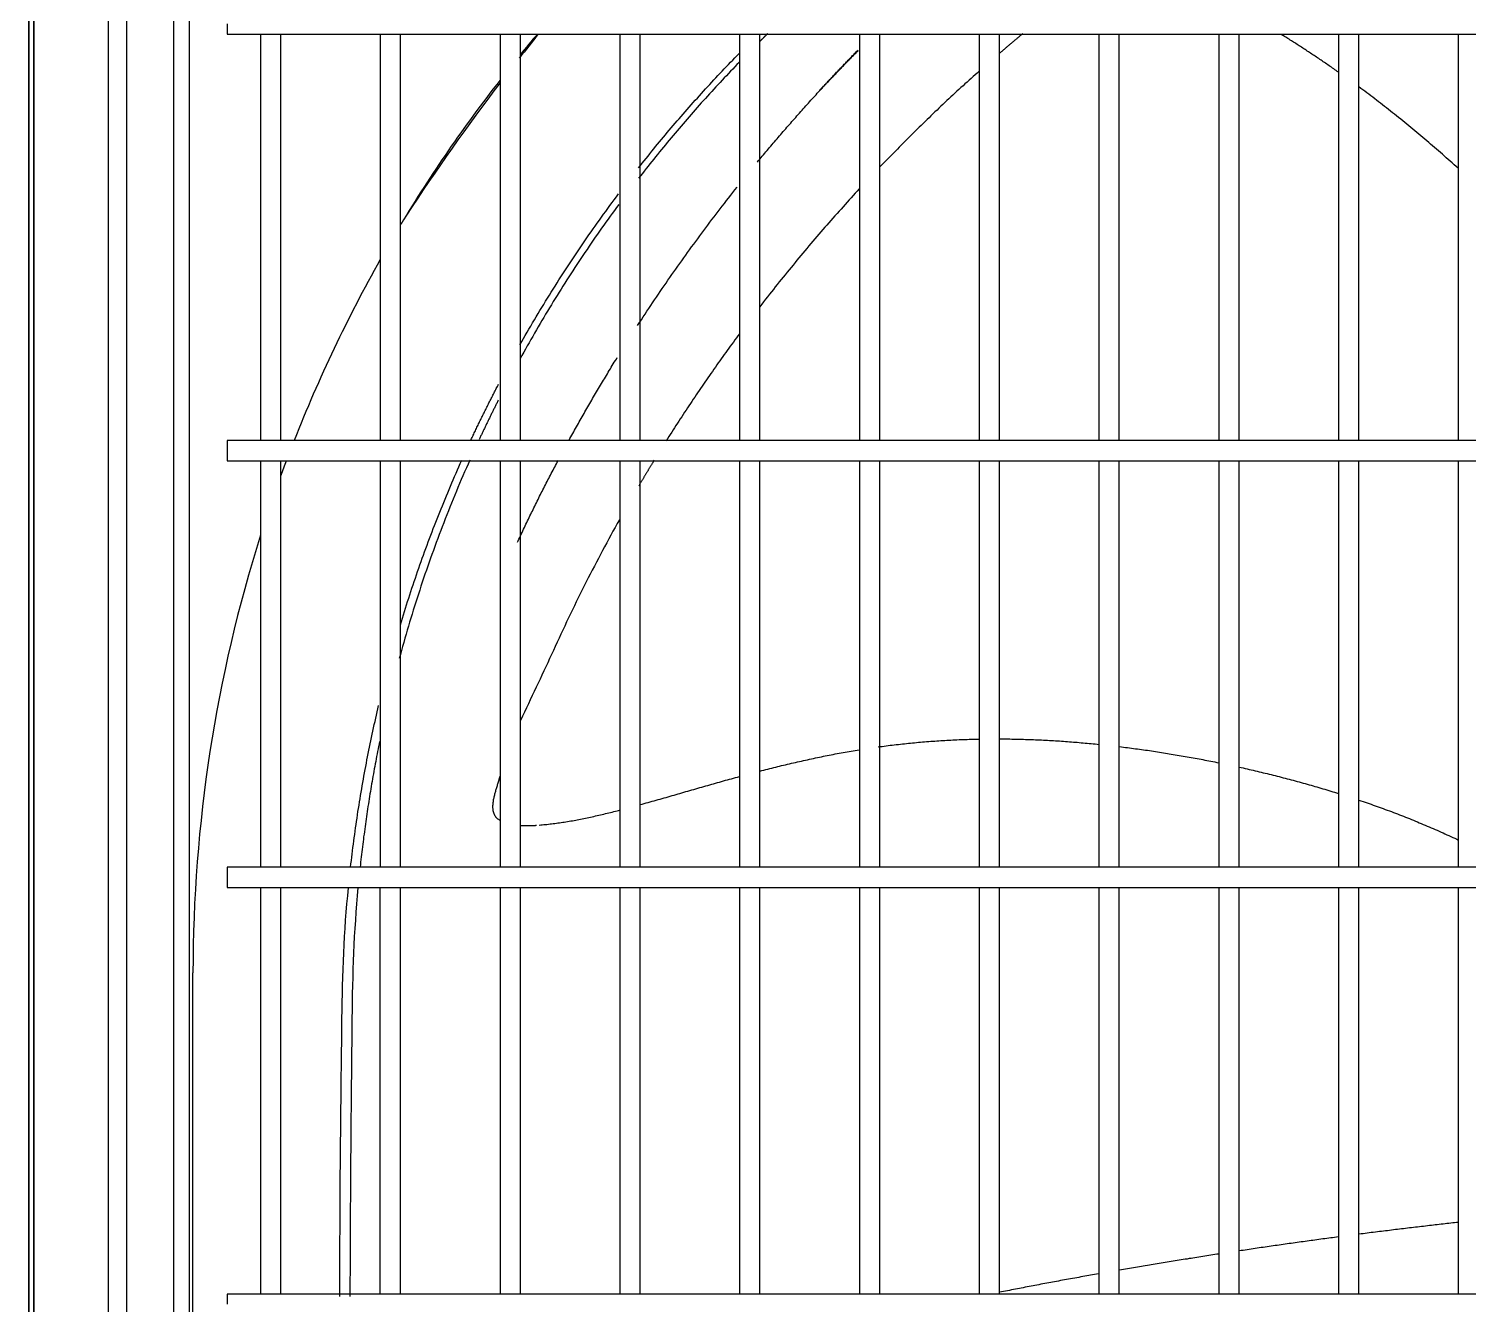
# Model space of a CAD drawing. Header units: millimetres. Extents: x 0 to 504600, y 0 to 118800.
# Drawn here: x 437505.5 to 437787.9, y 46058.7 to 46309 of the extents above; entities that cross this region are included whole.
import ezdxf

# ---------------------------------------------------------------- set-up
doc = ezdxf.new("R2010")
doc.units = ezdxf.units.MM
doc.header["$LTSCALE"] = 200
doc.layers.add('LG-AIRCON', color=240, linetype='Continuous')

# ---------------------------------------------------------------- blocks, each defined once
blk = doc.blocks.new('UXC')
at = {"layer": 'LG-AIRCON', "color": 0}
for p, q in [((390.35, 733), (390.35, 30)), ((390.35, 30), (390.35, 733)), ((391.35, 30), (391.35, 733)), ((391.35, 733), (391.35, 30)), ((405.99, 111.03), (405.99, 651.03)), ((409.53, 651.03), (409.53, 111.03)), ((418.83, 114.89), (418.83, 647.18)), ((421.8, 647.18), (421.8, 114.89)), ((429.3, 632.25), (429.3, 630.25)), ((429.3, 630.25), (1174.82, 630.25)), ((435.81, 630.25), (435.81, 550.5)), ((439.81, 550.5), (439.81, 630.25)), ((459.31, 630.25), (459.31, 550.5)), ((463.31, 550.5), (463.31, 630.25)), ((482.81, 630.25), (482.81, 550.5)), ((486.81, 550.5), (486.81, 630.25)), ((506.31, 630.25), (506.31, 550.5)), ((510.31, 550.5), (510.31, 630.25)), ((529.81, 630.24), (529.81, 550.5)), ((533.81, 550.5), (533.81, 630.24)), ((553.31, 630.24), (553.31, 550.5)), ((557.31, 550.5), (557.31, 630.24)), ((576.81, 630.24), (576.81, 550.5)), ((580.81, 550.5), (580.81, 630.24)), ((600.31, 630.24), (600.31, 550.5)), ((604.31, 550.5), (604.31, 630.24)), ((623.81, 630.24), (623.81, 550.5)), ((627.81, 550.5), (627.81, 630.24)), ((647.31, 630.24), (647.31, 550.5)), ((651.31, 550.5), (651.31, 630.24)), ((670.81, 630.24), (670.81, 550.5)), ((429.3, 550.5), (429.3, 548.5)), ((1174.82, 550.5), (429.3, 550.5)), ((429.3, 548.5), (429.3, 546.5)), ((429.3, 546.5), (1174.82, 546.5)), ((435.81, 546.5), (435.81, 466.75)), ((439.81, 466.75), (439.81, 546.5)), ((459.31, 546.5), (459.31, 466.75)), ((463.31, 466.75), (463.31, 546.5)), ((482.81, 546.5), (482.81, 466.75)), ((486.81, 466.75), (486.81, 546.5)), ((506.31, 546.5), (506.31, 466.75)), ((510.31, 466.75), (510.31, 546.5)), ((529.81, 546.5), (529.81, 466.74)), ((533.81, 466.74), (533.81, 546.5)), ((553.31, 546.5), (553.31, 466.74)), ((557.31, 466.74), (557.31, 546.5)), ((576.81, 546.5), (576.81, 466.74)), ((580.81, 466.74), (580.81, 546.5)), ((600.31, 546.5), (600.31, 466.74)), ((604.31, 466.74), (604.31, 546.5)), ((623.81, 546.5), (623.81, 466.74)), ((627.81, 466.74), (627.81, 546.5)), ((647.31, 546.5), (647.31, 466.74)), ((651.31, 466.74), (651.31, 546.5)), ((670.81, 546.5), (670.81, 466.74)), ((1174.82, 466.75), (429.3, 466.75)), ((429.3, 466.75), (429.3, 464.75)), ((429.3, 464.75), (429.3, 462.75)), ((429.3, 462.75), (1174.82, 462.75)), ((435.81, 462.75), (435.81, 383)), ((439.81, 383), (439.81, 462.75)), ((459.31, 383), (459.31, 462.75)), ((463.31, 383), (463.31, 462.75)), ((482.81, 462.75), (482.81, 383)), ((486.81, 383), (486.81, 462.75)), ((506.31, 462.75), (506.31, 383)), ((510.31, 383), (510.31, 462.75)), ((529.81, 462.75), (529.81, 383)), ((533.81, 383), (533.81, 462.75)), ((553.31, 462.75), (553.31, 383)), ((557.31, 383), (557.31, 462.75)), ((576.81, 462.75), (576.81, 383)), ((580.81, 383), (580.81, 462.75)), ((600.31, 462.75), (600.31, 383)), ((604.31, 383), (604.31, 462.75)), ((623.81, 462.75), (623.81, 383)), ((627.81, 383), (627.81, 462.75)), ((647.31, 462.75), (647.31, 383)), ((651.31, 383), (651.31, 462.75)), ((670.81, 462.75), (670.81, 383)), ((422.56, 316), (422.56, 446)), ((429.3, 383), (429.3, 381)), ((1174.82, 383), (429.3, 383))]:
    blk.add_line(p, q, dxfattribs=at)
for points in [[(535.26, 630.31), (535.24, 630.29), (535.22, 630.27), (535.2, 630.25), (535.18, 630.23), (535.17, 630.22), (535.15, 630.2), (535.13, 630.18), (535.11, 630.16), (535.09, 630.14), (535.08, 630.12), (535.06, 630.11), (535.04, 630.09), (535.02, 630.07), (535, 630.05), (534.99, 630.03), (534.97, 630.01), (534.95, 630), (534.93, 629.98), (534.91, 629.96), (534.9, 629.94), (534.88, 629.92), (534.86, 629.9), (534.84, 629.88), (534.82, 629.87), (534.81, 629.85), (534.79, 629.83), (534.77, 629.81), (534.75, 629.79), (534.73, 629.77), (534.72, 629.76), (534.7, 629.74), (534.68, 629.72), (534.66, 629.7), (534.64, 629.68), (534.63, 629.66), (534.61, 629.64), (534.59, 629.63), (534.57, 629.61), (534.55, 629.59), (534.54, 629.57), (534.52, 629.55), (534.5, 629.53), (534.48, 629.51), (534.46, 629.5), (534.45, 629.48), (534.43, 629.46), (534.41, 629.44), (534.39, 629.42), (534.37, 629.4), (534.36, 629.39)], [(585.38, 630.36), (585.29, 630.28), (585.2, 630.21), (585.1, 630.13), (585.01, 630.05), (584.92, 629.98), (584.83, 629.9), (584.74, 629.82), (584.64, 629.74), (584.55, 629.67), (584.46, 629.59), (584.37, 629.51), (584.28, 629.44), (584.18, 629.36), (584.09, 629.28), (584, 629.2), (583.91, 629.13), (583.82, 629.05), (583.72, 628.97), (583.63, 628.89), (583.54, 628.82), (583.45, 628.74), (583.36, 628.66), (583.26, 628.58), (583.17, 628.5), (583.08, 628.43), (582.99, 628.35), (582.9, 628.27), (582.8, 628.19), (582.71, 628.12), (582.62, 628.04), (582.53, 627.96), (582.44, 627.88), (582.35, 627.8), (582.25, 627.73), (582.16, 627.65), (582.07, 627.57), (581.98, 627.49), (581.89, 627.41), (581.8, 627.33), (581.7, 627.26), (581.61, 627.18), (581.52, 627.1), (581.43, 627.02), (581.34, 626.94), (581.25, 626.86), (581.15, 626.78), (581.06, 626.7), (580.97, 626.63), (580.88, 626.55), (580.79, 626.47)], [(647.3, 622.77), (647.07, 622.93), (646.84, 623.1), (646.61, 623.26), (646.38, 623.42), (646.15, 623.58), (645.92, 623.74), (645.69, 623.9), (645.46, 624.05), (645.24, 624.21), (645.01, 624.37), (644.78, 624.52), (644.56, 624.68), (644.33, 624.83), (644.1, 624.98), (643.88, 625.14), (643.65, 625.29), (643.43, 625.44), (643.2, 625.59), (642.98, 625.75), (642.75, 625.9), (642.53, 626.05), (642.3, 626.2), (642.08, 626.35), (641.85, 626.49), (641.63, 626.64), (641.41, 626.79), (641.18, 626.94), (640.96, 627.08), (640.74, 627.23), (640.51, 627.38), (640.29, 627.52), (640.07, 627.66), (639.85, 627.81), (639.62, 627.95), (639.4, 628.1), (639.18, 628.24), (638.96, 628.38), (638.73, 628.52), (638.51, 628.66), (638.29, 628.81), (638.07, 628.95), (637.84, 629.09), (637.62, 629.23), (637.4, 629.37), (637.17, 629.51), (636.95, 629.65), (636.72, 629.79), (636.5, 629.93), (636.27, 630.07), (636.05, 630.21)], [(534.36, 629.38), (534.35, 629.37), (534.33, 629.36), (534.32, 629.35), (534.31, 629.34), (534.3, 629.33), (534.29, 629.32), (534.28, 629.31), (534.27, 629.3), (534.26, 629.29), (534.24, 629.27), (534.23, 629.26), (534.22, 629.25), (534.21, 629.24), (534.2, 629.23), (534.19, 629.22), (534.18, 629.21), (534.17, 629.2), (534.15, 629.19), (534.14, 629.17), (534.13, 629.16), (534.12, 629.15), (534.11, 629.14), (534.1, 629.13), (534.09, 629.12), (534.08, 629.11), (534.06, 629.1), (534.05, 629.09), (534.04, 629.07), (534.03, 629.06), (534.02, 629.05), (534.01, 629.04), (534, 629.03), (533.99, 629.02), (533.97, 629.01), (533.96, 629), (533.95, 628.99), (533.94, 628.97), (533.93, 628.96), (533.92, 628.95), (533.91, 628.94), (533.9, 628.93), (533.88, 628.92), (533.87, 628.91), (533.86, 628.9), (533.85, 628.89), (533.84, 628.87), (533.83, 628.86), (533.82, 628.85), (533.81, 628.84), (533.79, 628.83)], [(545.53, 619.19), (545.68, 619.35), (545.83, 619.51), (545.98, 619.66), (546.12, 619.82), (546.27, 619.98), (546.42, 620.13), (546.57, 620.29), (546.72, 620.45), (546.87, 620.61), (547.02, 620.76), (547.17, 620.92), (547.32, 621.08), (547.47, 621.24), (547.62, 621.39), (547.77, 621.55), (547.92, 621.71), (548.07, 621.86), (548.22, 622.02), (548.37, 622.18), (548.52, 622.33), (548.67, 622.49), (548.82, 622.65), (548.97, 622.81), (549.12, 622.96), (549.27, 623.12), (549.42, 623.27), (549.57, 623.43), (549.72, 623.59), (549.87, 623.74), (550.02, 623.9), (550.17, 624.06), (550.32, 624.21), (550.47, 624.37), (550.62, 624.52), (550.77, 624.68), (550.92, 624.84), (551.07, 624.99), (551.22, 625.15), (551.37, 625.3), (551.53, 625.46), (551.68, 625.61), (551.83, 625.77), (551.98, 625.92), (552.13, 626.08), (552.28, 626.23), (552.44, 626.39), (552.59, 626.54), (552.74, 626.7), (552.89, 626.85), (553.05, 627)], [(545.54, 619.21), (545.69, 619.37), (545.85, 619.54), (546, 619.7), (546.15, 619.86), (546.3, 620.02), (546.45, 620.19), (546.6, 620.35), (546.75, 620.51), (546.9, 620.67), (547.05, 620.83), (547.2, 621), (547.35, 621.16), (547.5, 621.32), (547.65, 621.48), (547.8, 621.64), (547.95, 621.8), (548.1, 621.96), (548.25, 622.12), (548.4, 622.28), (548.55, 622.44), (548.7, 622.6), (548.85, 622.76), (549, 622.92), (549.15, 623.07), (549.3, 623.23), (549.45, 623.39), (549.6, 623.55), (549.75, 623.71), (549.9, 623.86), (550.05, 624.02), (550.2, 624.18), (550.35, 624.34), (550.5, 624.49), (550.65, 624.65), (550.8, 624.8), (550.95, 624.96), (551.1, 625.12), (551.25, 625.27), (551.4, 625.43), (551.55, 625.58), (551.69, 625.74), (551.84, 625.89), (551.99, 626.05), (552.14, 626.2), (552.29, 626.35), (552.44, 626.51), (552.59, 626.66), (552.74, 626.82), (552.89, 626.97), (553.04, 627.12)], [(509.98, 603.99), (510.35, 604.46), (510.72, 604.92), (511.09, 605.39), (511.46, 605.86), (511.84, 606.32), (512.21, 606.78), (512.58, 607.25), (512.96, 607.71), (513.34, 608.17), (513.72, 608.63), (514.1, 609.09), (514.48, 609.55), (514.86, 610.01), (515.24, 610.47), (515.63, 610.93), (516.01, 611.39), (516.4, 611.84), (516.78, 612.3), (517.17, 612.75), (517.56, 613.21), (517.95, 613.66), (518.34, 614.11), (518.74, 614.57), (519.13, 615.02), (519.53, 615.47), (519.92, 615.92), (520.32, 616.37), (520.72, 616.82), (521.12, 617.26), (521.52, 617.71), (521.92, 618.16), (522.32, 618.6), (522.72, 619.05), (523.13, 619.49), (523.53, 619.93), (523.94, 620.37), (524.35, 620.81), (524.75, 621.25), (525.16, 621.69), (525.57, 622.13), (525.98, 622.57), (526.4, 623.01), (526.81, 623.44), (527.22, 623.88), (527.64, 624.31), (528.05, 624.74), (528.47, 625.17), (528.89, 625.6), (529.3, 626.03), (529.72, 626.46)], [(529.71, 624.71), (529.29, 624.27), (528.87, 623.84), (528.46, 623.4), (528.04, 622.96), (527.62, 622.53), (527.21, 622.09), (526.79, 621.65), (526.38, 621.21), (525.97, 620.76), (525.56, 620.32), (525.15, 619.88), (524.74, 619.43), (524.33, 618.99), (523.92, 618.54), (523.52, 618.1), (523.11, 617.65), (522.71, 617.2), (522.3, 616.75), (521.9, 616.3), (521.5, 615.85), (521.1, 615.39), (520.7, 614.94), (520.3, 614.49), (519.91, 614.03), (519.51, 613.58), (519.12, 613.12), (518.72, 612.66), (518.33, 612.21), (517.94, 611.75), (517.55, 611.29), (517.16, 610.83), (516.78, 610.37), (516.39, 609.91), (516, 609.45), (515.62, 608.98), (515.24, 608.52), (514.85, 608.06), (514.47, 607.59), (514.09, 607.13), (513.72, 606.66), (513.34, 606.2), (512.96, 605.73), (512.59, 605.26), (512.21, 604.79), (511.84, 604.32), (511.47, 603.85), (511.1, 603.38), (510.73, 602.91), (510.36, 602.44), (509.99, 601.96)], [(576.8, 622.97), (576.4, 622.62), (576.01, 622.26), (575.61, 621.91), (575.22, 621.55), (574.82, 621.2), (574.43, 620.84), (574.03, 620.48), (573.64, 620.12), (573.24, 619.76), (572.85, 619.4), (572.46, 619.03), (572.06, 618.67), (571.67, 618.3), (571.28, 617.94), (570.89, 617.57), (570.49, 617.2), (570.1, 616.84), (569.71, 616.47), (569.32, 616.1), (568.93, 615.72), (568.54, 615.35), (568.14, 614.98), (567.75, 614.6), (567.36, 614.23), (566.97, 613.85), (566.58, 613.48), (566.19, 613.1), (565.8, 612.72), (565.41, 612.34), (565.02, 611.96), (564.63, 611.57), (564.25, 611.19), (563.86, 610.81), (563.47, 610.42), (563.08, 610.03), (562.69, 609.65), (562.31, 609.26), (561.92, 608.87), (561.53, 608.48), (561.14, 608.09), (560.76, 607.7), (560.37, 607.3), (559.98, 606.91), (559.6, 606.51), (559.21, 606.12), (558.83, 605.72), (558.44, 605.32), (558.06, 604.92), (557.67, 604.52), (557.29, 604.12)], [(533.3, 605.15), (533.54, 605.43), (533.78, 605.72), (534.01, 606.01), (534.25, 606.29), (534.49, 606.58), (534.73, 606.87), (534.97, 607.15), (535.21, 607.44), (535.45, 607.72), (535.69, 608.01), (535.93, 608.29), (536.18, 608.58), (536.42, 608.86), (536.66, 609.14), (536.9, 609.43), (537.15, 609.71), (537.39, 609.99), (537.63, 610.27), (537.88, 610.55), (538.12, 610.84), (538.37, 611.12), (538.61, 611.4), (538.86, 611.68), (539.1, 611.96), (539.35, 612.24), (539.59, 612.52), (539.84, 612.8), (540.09, 613.08), (540.33, 613.36), (540.58, 613.64), (540.83, 613.92), (541.07, 614.2), (541.32, 614.48), (541.57, 614.76), (541.82, 615.04), (542.07, 615.31), (542.31, 615.59), (542.56, 615.87), (542.81, 616.15), (543.06, 616.43), (543.31, 616.71), (543.55, 616.98), (543.8, 617.26), (544.05, 617.54), (544.3, 617.82), (544.55, 618.1), (544.8, 618.37), (545.05, 618.65), (545.3, 618.93), (545.54, 619.21)], [(670.77, 603.92), (670.38, 604.28), (669.99, 604.62), (669.61, 604.97), (669.22, 605.31), (668.84, 605.66), (668.46, 606), (668.07, 606.34), (667.69, 606.68), (667.31, 607.01), (666.92, 607.35), (666.54, 607.68), (666.15, 608.02), (665.77, 608.35), (665.39, 608.68), (665.01, 609), (664.62, 609.33), (664.24, 609.66), (663.85, 609.99), (663.47, 610.31), (663.08, 610.64), (662.69, 610.96), (662.3, 611.29), (661.9, 611.62), (661.51, 611.94), (661.11, 612.27), (660.71, 612.6), (660.31, 612.92), (659.91, 613.25), (659.51, 613.57), (659.11, 613.89), (658.71, 614.21), (658.32, 614.52), (657.93, 614.83), (657.53, 615.14), (657.14, 615.45), (656.75, 615.76), (656.36, 616.06), (655.97, 616.37), (655.58, 616.67), (655.19, 616.97), (654.8, 617.27), (654.41, 617.57), (654.02, 617.86), (653.63, 618.16), (653.24, 618.45), (652.85, 618.74), (652.46, 619.03), (652.07, 619.32), (651.69, 619.61), (651.3, 619.9)], [(486.72, 569.28), (487.07, 569.9), (487.42, 570.51), (487.77, 571.13), (488.13, 571.74), (488.48, 572.35), (488.84, 572.96), (489.2, 573.57), (489.56, 574.18), (489.92, 574.79), (490.28, 575.4), (490.64, 576.01), (491.01, 576.61), (491.38, 577.22), (491.75, 577.82), (492.12, 578.42), (492.49, 579.02), (492.86, 579.62), (493.24, 580.22), (493.62, 580.82), (493.99, 581.42), (494.37, 582.02), (494.76, 582.61), (495.14, 583.21), (495.52, 583.8), (495.91, 584.39), (496.3, 584.99), (496.69, 585.58), (497.08, 586.17), (497.47, 586.76), (497.86, 587.34), (498.26, 587.93), (498.66, 588.52), (499.06, 589.1), (499.46, 589.69), (499.86, 590.27), (500.26, 590.85), (500.67, 591.43), (501.07, 592.01), (501.48, 592.59), (501.89, 593.17), (502.3, 593.75), (502.71, 594.32), (503.13, 594.9), (503.54, 595.47), (503.96, 596.04), (504.38, 596.62), (504.8, 597.19), (505.22, 597.76), (505.64, 598.33), (506.07, 598.9)], [(509.8, 573.08), (510.16, 573.64), (510.53, 574.2), (510.9, 574.76), (511.26, 575.32), (511.63, 575.87), (512, 576.43), (512.37, 576.99), (512.74, 577.54), (513.12, 578.1), (513.49, 578.65), (513.87, 579.2), (514.24, 579.76), (514.62, 580.31), (515, 580.86), (515.38, 581.41), (515.76, 581.96), (516.14, 582.51), (516.52, 583.06), (516.91, 583.6), (517.29, 584.15), (517.68, 584.69), (518.06, 585.24), (518.45, 585.78), (518.84, 586.33), (519.23, 586.87), (519.62, 587.41), (520.01, 587.95), (520.4, 588.49), (520.8, 589.03), (521.19, 589.57), (521.59, 590.11), (521.99, 590.65), (522.38, 591.18), (522.78, 591.72), (523.18, 592.25), (523.58, 592.79), (523.98, 593.32), (524.39, 593.86), (524.79, 594.39), (525.2, 594.92), (525.6, 595.45), (526.01, 595.98), (526.42, 596.51), (526.82, 597.04), (527.23, 597.57), (527.64, 598.09), (528.06, 598.62), (528.47, 599.15), (528.88, 599.67), (529.3, 600.2)], [(553.3, 599.88), (552.9, 599.44), (552.5, 599.01), (552.1, 598.57), (551.7, 598.14), (551.31, 597.7), (550.91, 597.26), (550.51, 596.82), (550.11, 596.37), (549.71, 595.93), (549.32, 595.49), (548.92, 595.04), (548.52, 594.59), (548.13, 594.15), (547.73, 593.7), (547.34, 593.25), (546.94, 592.79), (546.55, 592.34), (546.15, 591.89), (545.76, 591.43), (545.37, 590.98), (544.97, 590.52), (544.58, 590.06), (544.19, 589.6), (543.8, 589.14), (543.41, 588.68), (543.02, 588.21), (542.62, 587.75), (542.24, 587.28), (541.85, 586.82), (541.46, 586.35), (541.07, 585.88), (540.68, 585.41), (540.29, 584.94), (539.9, 584.47), (539.52, 583.99), (539.13, 583.52), (538.75, 583.04), (538.36, 582.56), (537.97, 582.09), (537.59, 581.61), (537.21, 581.12), (536.82, 580.64), (536.44, 580.16), (536.06, 579.68), (535.68, 579.19), (535.29, 578.7), (534.91, 578.21), (534.53, 577.73), (534.15, 577.24), (533.77, 576.74)], [(506.11, 596.83), (505.68, 596.25), (505.26, 595.67), (504.83, 595.08), (504.41, 594.5), (503.99, 593.92), (503.57, 593.33), (503.16, 592.74), (502.74, 592.16), (502.33, 591.57), (501.91, 590.98), (501.5, 590.39), (501.09, 589.8), (500.69, 589.2), (500.28, 588.61), (499.88, 588.01), (499.47, 587.42), (499.07, 586.82), (498.67, 586.22), (498.28, 585.62), (497.88, 585.02), (497.48, 584.42), (497.09, 583.82), (496.7, 583.22), (496.31, 582.61), (495.92, 582.01), (495.54, 581.4), (495.15, 580.8), (494.77, 580.19), (494.39, 579.58), (494.01, 578.97), (493.63, 578.36), (493.25, 577.75), (492.88, 577.13), (492.5, 576.52), (492.13, 575.9), (491.76, 575.29), (491.39, 574.67), (491.03, 574.05), (490.66, 573.43), (490.3, 572.81), (489.94, 572.19), (489.58, 571.57), (489.22, 570.94), (488.86, 570.32), (488.5, 569.69), (488.15, 569.07), (487.8, 568.44), (487.45, 567.81), (487.1, 567.18), (486.75, 566.55)], [(529.77, 571.44), (529.47, 571.04), (529.17, 570.63), (528.88, 570.23), (528.58, 569.82), (528.28, 569.42), (527.99, 569.01), (527.69, 568.6), (527.39, 568.19), (527.1, 567.79), (526.81, 567.38), (526.51, 566.96), (526.22, 566.55), (525.92, 566.14), (525.63, 565.73), (525.34, 565.32), (525.05, 564.9), (524.75, 564.49), (524.46, 564.07), (524.17, 563.65), (523.88, 563.24), (523.59, 562.82), (523.3, 562.4), (523.01, 561.98), (522.72, 561.56), (522.44, 561.14), (522.15, 560.72), (521.86, 560.3), (521.57, 559.87), (521.29, 559.45), (521, 559.03), (520.72, 558.6), (520.43, 558.17), (520.15, 557.75), (519.86, 557.32), (519.58, 556.89), (519.3, 556.46), (519.01, 556.03), (518.73, 555.6), (518.45, 555.17), (518.17, 554.74), (517.89, 554.31), (517.61, 553.88), (517.33, 553.44), (517.05, 553.01), (516.77, 552.57), (516.49, 552.14), (516.21, 551.7), (515.93, 551.26), (515.66, 550.83), (515.38, 550.39)], [(496.35, 550.56), (496.53, 550.89), (496.71, 551.22), (496.9, 551.54), (497.08, 551.87), (497.26, 552.2), (497.44, 552.53), (497.63, 552.86), (497.81, 553.19), (497.99, 553.52), (498.18, 553.85), (498.36, 554.18), (498.55, 554.5), (498.73, 554.83), (498.92, 555.16), (499.1, 555.49), (499.29, 555.81), (499.47, 556.14), (499.66, 556.47), (499.85, 556.79), (500.04, 557.12), (500.22, 557.45), (500.41, 557.77), (500.6, 558.1), (500.79, 558.42), (500.98, 558.75), (501.17, 559.07), (501.36, 559.4), (501.55, 559.72), (501.74, 560.05), (501.93, 560.37), (502.12, 560.69), (502.31, 561.02), (502.51, 561.34), (502.7, 561.67), (502.89, 561.99), (503.08, 562.31), (503.28, 562.63), (503.47, 562.96), (503.67, 563.28), (503.86, 563.6), (504.05, 563.92), (504.25, 564.25), (504.45, 564.57), (504.64, 564.89), (504.84, 565.21), (505.03, 565.53), (505.23, 565.85), (505.43, 566.17), (505.63, 566.49), (505.82, 566.81)], [(477.14, 550.67), (477.24, 550.89), (477.34, 551.11), (477.45, 551.33), (477.55, 551.55), (477.66, 551.77), (477.76, 551.99), (477.86, 552.21), (477.97, 552.43), (478.07, 552.65), (478.18, 552.87), (478.28, 553.09), (478.39, 553.31), (478.49, 553.53), (478.6, 553.75), (478.71, 553.96), (478.81, 554.18), (478.92, 554.4), (479.02, 554.62), (479.13, 554.84), (479.24, 555.06), (479.34, 555.28), (479.45, 555.49), (479.56, 555.71), (479.67, 555.93), (479.77, 556.15), (479.88, 556.37), (479.99, 556.58), (480.1, 556.8), (480.21, 557.02), (480.32, 557.24), (480.42, 557.45), (480.53, 557.67), (480.64, 557.89), (480.75, 558.1), (480.86, 558.32), (480.97, 558.54), (481.08, 558.75), (481.19, 558.97), (481.3, 559.19), (481.41, 559.4), (481.52, 559.62), (481.63, 559.84), (481.74, 560.05), (481.85, 560.27), (481.97, 560.48), (482.08, 560.7), (482.19, 560.91), (482.3, 561.13), (482.41, 561.34), (482.53, 561.56)], [(482.46, 558.41), (482.39, 558.26), (482.31, 558.1), (482.23, 557.95), (482.15, 557.79), (482.08, 557.64), (482, 557.49), (481.92, 557.33), (481.85, 557.18), (481.77, 557.03), (481.69, 556.87), (481.62, 556.72), (481.54, 556.56), (481.46, 556.41), (481.39, 556.26), (481.31, 556.1), (481.24, 555.95), (481.16, 555.79), (481.08, 555.64), (481.01, 555.48), (480.93, 555.33), (480.86, 555.18), (480.78, 555.02), (480.71, 554.87), (480.63, 554.71), (480.56, 554.56), (480.48, 554.4), (480.41, 554.25), (480.33, 554.09), (480.26, 553.94), (480.18, 553.78), (480.11, 553.63), (480.03, 553.47), (479.96, 553.32), (479.88, 553.16), (479.81, 553.01), (479.74, 552.85), (479.66, 552.69), (479.59, 552.54), (479.51, 552.38), (479.44, 552.23), (479.37, 552.07), (479.29, 551.92), (479.22, 551.76), (479.15, 551.6), (479.07, 551.45), (479, 551.29), (478.93, 551.14), (478.85, 550.98), (478.78, 550.82), (478.71, 550.67)], [(476.87, 546.62), (476.53, 545.87), (476.2, 545.11), (475.86, 544.35), (475.54, 543.59), (475.21, 542.82), (474.88, 542.06), (474.56, 541.29), (474.24, 540.53), (473.92, 539.76), (473.61, 538.99), (473.29, 538.22), (472.98, 537.45), (472.67, 536.68), (472.37, 535.9), (472.06, 535.13), (471.76, 534.36), (471.47, 533.59), (471.17, 532.81), (470.88, 532.04), (470.59, 531.26), (470.3, 530.49), (470.01, 529.71), (469.73, 528.93), (469.45, 528.15), (469.17, 527.38), (468.9, 526.6), (468.62, 525.82), (468.35, 525.04), (468.08, 524.26), (467.82, 523.48), (467.56, 522.69), (467.3, 521.91), (467.04, 521.13), (466.78, 520.34), (466.53, 519.56), (466.28, 518.77), (466.03, 517.99), (465.78, 517.2), (465.54, 516.41), (465.3, 515.63), (465.06, 514.84), (464.83, 514.05), (464.59, 513.26), (464.36, 512.47), (464.13, 511.68), (463.91, 510.89), (463.69, 510.1), (463.47, 509.3), (463.25, 508.51), (463.03, 507.72)], [(463.25, 514.32), (463.45, 514.98), (463.65, 515.64), (463.85, 516.29), (464.05, 516.95), (464.26, 517.6), (464.47, 518.26), (464.68, 518.91), (464.89, 519.57), (465.1, 520.22), (465.31, 520.87), (465.53, 521.53), (465.75, 522.18), (465.97, 522.83), (466.19, 523.48), (466.41, 524.13), (466.64, 524.78), (466.86, 525.43), (467.09, 526.08), (467.32, 526.73), (467.55, 527.38), (467.78, 528.03), (468.02, 528.67), (468.26, 529.32), (468.49, 529.97), (468.73, 530.61), (468.98, 531.26), (469.22, 531.91), (469.46, 532.55), (469.71, 533.2), (469.96, 533.84), (470.21, 534.48), (470.46, 535.13), (470.72, 535.77), (470.97, 536.41), (471.23, 537.06), (471.49, 537.7), (471.75, 538.34), (472.01, 538.98), (472.28, 539.62), (472.54, 540.26), (472.81, 540.9), (473.08, 541.54), (473.35, 542.18), (473.62, 542.81), (473.89, 543.45), (474.17, 544.08), (474.45, 544.72), (474.72, 545.35), (475, 545.98), (475.29, 546.61)], [(486.21, 530.52), (486.36, 530.84), (486.51, 531.17), (486.66, 531.49), (486.82, 531.82), (486.97, 532.14), (487.12, 532.46), (487.28, 532.79), (487.43, 533.11), (487.59, 533.44), (487.74, 533.76), (487.9, 534.08), (488.05, 534.41), (488.21, 534.73), (488.36, 535.05), (488.52, 535.38), (488.68, 535.7), (488.83, 536.02), (488.99, 536.34), (489.15, 536.66), (489.31, 536.99), (489.47, 537.31), (489.62, 537.63), (489.78, 537.95), (489.94, 538.27), (490.1, 538.59), (490.26, 538.91), (490.42, 539.24), (490.58, 539.56), (490.74, 539.88), (490.91, 540.2), (491.07, 540.52), (491.23, 540.84), (491.39, 541.16), (491.56, 541.48), (491.72, 541.8), (491.88, 542.11), (492.05, 542.43), (492.21, 542.75), (492.37, 543.07), (492.54, 543.39), (492.7, 543.71), (492.87, 544.03), (493.03, 544.35), (493.2, 544.66), (493.37, 544.98), (493.53, 545.3), (493.7, 545.62), (493.87, 545.93), (494.04, 546.25), (494.2, 546.57)], [(513.07, 546.66), (513.01, 546.56), (512.95, 546.46), (512.88, 546.36), (512.82, 546.26), (512.76, 546.16), (512.7, 546.06), (512.64, 545.96), (512.58, 545.86), (512.52, 545.75), (512.45, 545.65), (512.39, 545.55), (512.33, 545.45), (512.27, 545.35), (512.21, 545.25), (512.15, 545.15), (512.09, 545.05), (512.03, 544.95), (511.96, 544.84), (511.9, 544.74), (511.84, 544.64), (511.78, 544.54), (511.72, 544.44), (511.66, 544.34), (511.6, 544.24), (511.54, 544.13), (511.48, 544.03), (511.42, 543.93), (511.35, 543.83), (511.29, 543.73), (511.23, 543.63), (511.17, 543.52), (511.11, 543.42), (511.05, 543.32), (510.99, 543.22), (510.93, 543.12), (510.87, 543.01), (510.81, 542.91), (510.75, 542.81), (510.69, 542.71), (510.63, 542.61), (510.57, 542.5), (510.51, 542.4), (510.45, 542.3), (510.39, 542.2), (510.32, 542.1), (510.26, 541.99), (510.2, 541.89), (510.14, 541.79), (510.08, 541.69), (510.02, 541.58)], [(506.22, 534.95), (505.81, 534.2), (505.39, 533.45), (504.97, 532.7), (504.56, 531.94), (504.15, 531.18), (503.74, 530.42), (503.33, 529.66), (502.92, 528.9), (502.51, 528.14), (502.11, 527.37), (501.71, 526.61), (501.31, 525.84), (500.91, 525.07), (500.51, 524.29), (500.11, 523.52), (499.72, 522.74), (499.32, 521.97), (498.93, 521.19), (498.54, 520.41), (498.16, 519.62), (497.77, 518.84), (497.39, 518.05), (497.01, 517.26), (496.63, 516.47), (496.26, 515.68), (495.88, 514.89), (495.51, 514.09), (495.14, 513.3), (494.76, 512.5), (494.39, 511.7), (494.02, 510.9), (493.65, 510.1), (493.28, 509.3), (492.91, 508.49), (492.53, 507.69), (492.16, 506.89), (491.79, 506.08), (491.41, 505.28), (491.03, 504.47), (490.66, 503.67), (490.28, 502.86), (489.9, 502.06), (489.52, 501.25), (489.14, 500.44), (488.75, 499.63), (488.37, 498.82), (487.98, 498.01), (487.6, 497.2), (487.21, 496.39), (486.82, 495.58)], [(453.49, 466.78), (453.56, 467.42), (453.64, 468.06), (453.71, 468.7), (453.79, 469.35), (453.87, 469.99), (453.95, 470.63), (454.03, 471.27), (454.12, 471.91), (454.2, 472.55), (454.29, 473.19), (454.38, 473.83), (454.47, 474.47), (454.56, 475.11), (454.65, 475.75), (454.75, 476.39), (454.84, 477.03), (454.94, 477.66), (455.04, 478.3), (455.14, 478.94), (455.24, 479.58), (455.34, 480.21), (455.45, 480.85), (455.55, 481.48), (455.66, 482.12), (455.77, 482.75), (455.88, 483.39), (456, 484.02), (456.11, 484.65), (456.22, 485.29), (456.34, 485.92), (456.46, 486.55), (456.58, 487.18), (456.7, 487.81), (456.82, 488.44), (456.95, 489.08), (457.07, 489.71), (457.2, 490.34), (457.33, 490.97), (457.46, 491.59), (457.59, 492.22), (457.73, 492.85), (457.86, 493.48), (458, 494.11), (458.14, 494.74), (458.28, 495.36), (458.42, 495.99), (458.56, 496.61), (458.7, 497.24), (458.85, 497.87), (458.99, 498.49)], [(459.18, 491.43), (459.08, 490.94), (458.98, 490.46), (458.88, 489.97), (458.79, 489.48), (458.69, 488.99), (458.6, 488.5), (458.5, 488.01), (458.41, 487.52), (458.32, 487.03), (458.23, 486.54), (458.14, 486.05), (458.05, 485.56), (457.96, 485.07), (457.87, 484.58), (457.79, 484.09), (457.7, 483.6), (457.62, 483.11), (457.53, 482.62), (457.45, 482.13), (457.37, 481.63), (457.29, 481.14), (457.21, 480.65), (457.13, 480.16), (457.05, 479.66), (456.98, 479.17), (456.9, 478.68), (456.82, 478.18), (456.75, 477.69), (456.68, 477.2), (456.6, 476.7), (456.53, 476.21), (456.46, 475.71), (456.39, 475.22), (456.32, 474.72), (456.25, 474.23), (456.19, 473.73), (456.12, 473.24), (456.05, 472.74), (455.99, 472.25), (455.93, 471.75), (455.86, 471.25), (455.8, 470.76), (455.74, 470.26), (455.68, 469.76), (455.62, 469.26), (455.56, 468.77), (455.51, 468.27), (455.45, 467.77), (455.4, 467.27), (455.34, 466.77)], [(556.99, 490.36), (557.39, 490.42), (557.78, 490.47), (558.18, 490.52), (558.58, 490.58), (558.97, 490.63), (559.37, 490.68), (559.77, 490.72), (560.16, 490.77), (560.56, 490.82), (560.96, 490.86), (561.35, 490.91), (561.75, 490.95), (562.15, 491), (562.54, 491.04), (562.94, 491.08), (563.34, 491.12), (563.73, 491.16), (564.13, 491.2), (564.53, 491.23), (564.92, 491.27), (565.32, 491.3), (565.72, 491.34), (566.11, 491.37), (566.51, 491.4), (566.91, 491.44), (567.31, 491.47), (567.7, 491.5), (568.1, 491.52), (568.5, 491.55), (568.89, 491.58), (569.29, 491.6), (569.69, 491.63), (570.08, 491.65), (570.48, 491.68), (570.88, 491.7), (571.27, 491.72), (571.67, 491.74), (572.07, 491.76), (572.46, 491.78), (572.86, 491.79), (573.26, 491.81), (573.65, 491.83), (574.05, 491.84), (574.44, 491.85), (574.84, 491.87), (575.24, 491.88), (575.63, 491.89), (576.03, 491.9), (576.42, 491.91), (576.82, 491.92)], [(580.83, 491.95), (581.22, 491.94), (581.62, 491.94), (582.01, 491.94), (582.4, 491.93), (582.8, 491.93), (583.19, 491.92), (583.58, 491.91), (583.97, 491.91), (584.36, 491.9), (584.76, 491.89), (585.15, 491.88), (585.54, 491.87), (585.93, 491.85), (586.32, 491.84), (586.71, 491.83), (587.11, 491.81), (587.5, 491.8), (587.89, 491.78), (588.28, 491.76), (588.67, 491.75), (589.06, 491.73), (589.45, 491.71), (589.84, 491.69), (590.23, 491.67), (590.62, 491.65), (591.01, 491.63), (591.4, 491.6), (591.79, 491.58), (592.18, 491.55), (592.57, 491.53), (592.96, 491.5), (593.35, 491.48), (593.74, 491.45), (594.13, 491.42), (594.51, 491.39), (594.9, 491.36), (595.29, 491.33), (595.68, 491.3), (596.07, 491.27), (596.46, 491.24), (596.84, 491.2), (597.23, 491.17), (597.62, 491.13), (598.01, 491.1), (598.39, 491.06), (598.78, 491.03), (599.17, 490.99), (599.55, 490.95), (599.94, 490.91), (600.33, 490.87)], [(533.8, 485.63), (534.19, 485.73), (534.58, 485.83), (534.96, 485.93), (535.35, 486.03), (535.74, 486.12), (536.12, 486.22), (536.51, 486.32), (536.9, 486.41), (537.29, 486.51), (537.67, 486.6), (538.06, 486.7), (538.45, 486.79), (538.84, 486.88), (539.23, 486.98), (539.62, 487.07), (540.01, 487.16), (540.39, 487.25), (540.78, 487.34), (541.17, 487.43), (541.56, 487.52), (541.95, 487.6), (542.34, 487.69), (542.73, 487.78), (543.12, 487.86), (543.51, 487.95), (543.9, 488.03), (544.29, 488.11), (544.68, 488.2), (545.07, 488.28), (545.46, 488.36), (545.85, 488.44), (546.24, 488.52), (546.63, 488.6), (547.02, 488.67), (547.41, 488.75), (547.8, 488.83), (548.19, 488.9), (548.58, 488.98), (548.98, 489.05), (549.37, 489.12), (549.76, 489.2), (550.15, 489.27), (550.54, 489.34), (550.93, 489.41), (551.32, 489.47), (551.72, 489.54), (552.11, 489.61), (552.5, 489.67), (552.89, 489.74), (553.28, 489.8)], [(604.34, 490.42), (604.73, 490.38), (605.13, 490.33), (605.52, 490.28), (605.91, 490.23), (606.3, 490.18), (606.7, 490.13), (607.09, 490.08), (607.48, 490.02), (607.87, 489.97), (608.26, 489.92), (608.66, 489.86), (609.05, 489.81), (609.44, 489.75), (609.83, 489.7), (610.22, 489.64), (610.61, 489.58), (611, 489.52), (611.39, 489.46), (611.78, 489.41), (612.17, 489.35), (612.57, 489.28), (612.96, 489.22), (613.35, 489.16), (613.73, 489.1), (614.12, 489.04), (614.51, 488.97), (614.9, 488.91), (615.29, 488.84), (615.68, 488.78), (616.07, 488.71), (616.46, 488.64), (616.85, 488.58), (617.24, 488.51), (617.62, 488.44), (618.01, 488.37), (618.4, 488.3), (618.79, 488.23), (619.17, 488.16), (619.56, 488.09), (619.95, 488.01), (620.34, 487.94), (620.72, 487.87), (621.11, 487.79), (621.5, 487.72), (621.88, 487.64), (622.27, 487.57), (622.65, 487.49), (623.04, 487.41), (623.43, 487.34), (623.81, 487.26)], [(627.83, 486.41), (628.22, 486.32), (628.62, 486.23), (629.01, 486.14), (629.41, 486.05), (629.8, 485.96), (630.19, 485.87), (630.59, 485.78), (630.98, 485.69), (631.37, 485.59), (631.77, 485.5), (632.16, 485.41), (632.55, 485.31), (632.95, 485.22), (633.34, 485.12), (633.73, 485.02), (634.12, 484.93), (634.51, 484.83), (634.91, 484.73), (635.3, 484.63), (635.69, 484.53), (636.08, 484.43), (636.47, 484.33), (636.86, 484.23), (637.25, 484.13), (637.64, 484.02), (638.03, 483.92), (638.42, 483.81), (638.81, 483.71), (639.2, 483.6), (639.59, 483.5), (639.98, 483.39), (640.37, 483.28), (640.75, 483.17), (641.14, 483.06), (641.53, 482.95), (641.92, 482.84), (642.31, 482.73), (642.69, 482.62), (643.08, 482.51), (643.47, 482.4), (643.85, 482.28), (644.24, 482.17), (644.63, 482.05), (645.01, 481.94), (645.4, 481.82), (645.78, 481.7), (646.17, 481.58), (646.55, 481.46), (646.94, 481.34), (647.32, 481.22)], [(482.81, 484.72), (482.76, 484.54), (482.7, 484.36), (482.65, 484.18), (482.59, 483.99), (482.54, 483.81), (482.49, 483.63), (482.43, 483.45), (482.38, 483.26), (482.33, 483.08), (482.27, 482.9), (482.22, 482.72), (482.16, 482.53), (482.11, 482.35), (482.05, 482.17), (482, 481.99), (481.95, 481.8), (481.89, 481.62), (481.84, 481.44), (481.79, 481.26), (481.74, 481.07), (481.69, 480.89), (481.64, 480.7), (481.6, 480.52), (481.56, 480.33), (481.52, 480.15), (481.49, 479.96), (481.45, 479.77), (481.43, 479.58), (481.4, 479.4), (481.38, 479.21), (481.37, 479.02), (481.36, 478.83), (481.36, 478.64), (481.36, 478.44), (481.37, 478.25), (481.39, 478.06), (481.42, 477.88), (481.46, 477.69), (481.51, 477.51), (481.58, 477.33), (481.65, 477.16), (481.73, 476.99), (481.83, 476.82), (481.93, 476.67), (482.05, 476.53), (482.18, 476.39), (482.33, 476.27), (482.48, 476.17), (482.64, 476.07), (482.81, 475.99)], [(510.33, 479.04), (510.72, 479.15), (511.11, 479.26), (511.5, 479.37), (511.89, 479.48), (512.28, 479.59), (512.67, 479.7), (513.06, 479.81), (513.45, 479.92), (513.84, 480.03), (514.23, 480.14), (514.62, 480.25), (515.01, 480.36), (515.4, 480.47), (515.78, 480.58), (516.17, 480.69), (516.56, 480.8), (516.95, 480.91), (517.34, 481.03), (517.73, 481.14), (518.11, 481.25), (518.5, 481.36), (518.89, 481.47), (519.28, 481.59), (519.66, 481.7), (520.05, 481.81), (520.44, 481.92), (520.83, 482.03), (521.22, 482.15), (521.61, 482.26), (521.99, 482.37), (522.38, 482.48), (522.77, 482.59), (523.16, 482.7), (523.55, 482.81), (523.94, 482.93), (524.33, 483.04), (524.72, 483.15), (525.11, 483.26), (525.5, 483.37), (525.89, 483.48), (526.28, 483.59), (526.67, 483.7), (527.06, 483.81), (527.45, 483.91), (527.84, 484.02), (528.23, 484.13), (528.62, 484.24), (529.01, 484.35), (529.4, 484.45), (529.79, 484.56)], [(490.49, 475.02), (490.79, 475.05), (491.1, 475.08), (491.4, 475.11), (491.71, 475.14), (492.01, 475.17), (492.32, 475.21), (492.63, 475.24), (492.93, 475.28), (493.24, 475.32), (493.55, 475.36), (493.86, 475.4), (494.17, 475.44), (494.48, 475.48), (494.8, 475.53), (495.11, 475.58), (495.42, 475.62), (495.74, 475.67), (496.06, 475.73), (496.37, 475.78), (496.69, 475.83), (497.01, 475.89), (497.33, 475.95), (497.65, 476.01), (497.97, 476.07), (498.29, 476.13), (498.61, 476.19), (498.93, 476.26), (499.25, 476.32), (499.58, 476.39), (499.9, 476.46), (500.22, 476.53), (500.55, 476.6), (500.87, 476.67), (501.2, 476.74), (501.52, 476.81), (501.85, 476.89), (502.17, 476.96), (502.5, 477.04), (502.83, 477.11), (503.15, 477.19), (503.48, 477.27), (503.8, 477.35), (504.13, 477.43), (504.45, 477.51), (504.78, 477.59), (505.11, 477.67), (505.43, 477.75), (505.76, 477.83), (506.08, 477.92), (506.41, 478)], [(651.32, 479.92), (651.72, 479.79), (652.12, 479.65), (652.52, 479.51), (652.92, 479.38), (653.32, 479.24), (653.72, 479.1), (654.12, 478.96), (654.51, 478.82), (654.91, 478.68), (655.31, 478.53), (655.7, 478.39), (656.1, 478.25), (656.5, 478.1), (656.89, 477.96), (657.29, 477.81), (657.68, 477.66), (658.08, 477.51), (658.47, 477.36), (658.87, 477.21), (659.26, 477.06), (659.65, 476.91), (660.04, 476.75), (660.44, 476.6), (660.83, 476.44), (661.22, 476.29), (661.61, 476.13), (662, 475.97), (662.39, 475.81), (662.78, 475.66), (663.17, 475.49), (663.56, 475.33), (663.95, 475.17), (664.34, 475.01), (664.73, 474.84), (665.12, 474.68), (665.5, 474.51), (665.89, 474.34), (666.28, 474.17), (666.66, 474), (667.05, 473.83), (667.43, 473.66), (667.82, 473.49), (668.2, 473.32), (668.59, 473.14), (668.97, 472.97), (669.35, 472.79), (669.73, 472.61), (670.12, 472.43), (670.5, 472.25), (670.88, 472.07)], [(486.76, 474.96), (486.81, 474.96), (486.87, 474.96), (486.94, 474.95), (487, 474.95), (487.06, 474.95), (487.12, 474.94), (487.18, 474.94), (487.24, 474.94), (487.3, 474.93), (487.35, 474.93), (487.41, 474.93), (487.46, 474.93), (487.52, 474.92), (487.57, 474.92), (487.63, 474.92), (487.68, 474.92), (487.74, 474.92), (487.8, 474.92), (487.86, 474.92), (487.92, 474.92), (487.98, 474.92), (488.05, 474.92), (488.11, 474.92), (488.18, 474.92), (488.25, 474.92), (488.31, 474.92), (488.38, 474.92), (488.45, 474.92), (488.52, 474.92), (488.58, 474.92), (488.65, 474.92), (488.71, 474.93), (488.78, 474.93), (488.84, 474.93), (488.91, 474.93), (488.97, 474.93), (489.03, 474.94), (489.1, 474.94), (489.16, 474.94), (489.23, 474.94), (489.29, 474.95), (489.36, 474.95), (489.43, 474.95), (489.5, 474.96), (489.57, 474.96), (489.64, 474.96), (489.72, 474.97), (489.79, 474.97), (489.86, 474.98), (489.93, 474.98)], [(451.36, 382.5), (451.37, 384.11), (451.37, 385.72), (451.38, 387.32), (451.38, 388.93), (451.39, 390.53), (451.39, 392.14), (451.4, 393.74), (451.41, 395.35), (451.42, 396.95), (451.42, 398.56), (451.43, 400.17), (451.44, 401.77), (451.45, 403.38), (451.46, 404.98), (451.47, 406.59), (451.49, 408.19), (451.5, 409.8), (451.51, 411.4), (451.53, 413.01), (451.54, 414.61), (451.56, 416.22), (451.57, 417.83), (451.59, 419.43), (451.61, 421.04), (451.63, 422.64), (451.64, 424.25), (451.66, 425.85), (451.68, 427.46), (451.7, 429.06), (451.72, 430.67), (451.74, 432.27), (451.76, 433.88), (451.78, 435.48), (451.8, 437.09), (451.82, 438.69), (451.85, 440.3), (451.88, 441.9), (451.92, 443.51), (451.96, 445.11), (452.01, 446.72), (452.07, 448.32), (452.14, 449.93), (452.22, 451.53), (452.31, 453.14), (452.41, 454.74), (452.52, 456.34), (452.65, 457.95), (452.78, 459.55), (452.92, 461.15), (453.07, 462.75)], [(454.94, 462.75), (454.79, 461.15), (454.66, 459.55), (454.53, 457.95), (454.42, 456.35), (454.31, 454.75), (454.22, 453.15), (454.14, 451.54), (454.06, 449.94), (454, 448.34), (453.94, 446.73), (453.9, 445.13), (453.86, 443.52), (453.82, 441.92), (453.8, 440.31), (453.77, 438.71), (453.76, 437.1), (453.74, 435.49), (453.72, 433.89), (453.71, 432.28), (453.69, 430.68), (453.68, 429.07), (453.66, 427.46), (453.64, 425.86), (453.63, 424.25), (453.61, 422.65), (453.59, 421.04), (453.58, 419.43), (453.56, 417.83), (453.55, 416.22), (453.53, 414.62), (453.52, 413.01), (453.51, 411.4), (453.49, 409.8), (453.48, 408.19), (453.47, 406.59), (453.46, 404.98), (453.45, 403.37), (453.44, 401.77), (453.43, 400.16), (453.42, 398.56), (453.41, 396.95), (453.41, 395.34), (453.4, 393.74), (453.39, 392.13), (453.39, 390.53), (453.38, 388.92), (453.38, 387.31), (453.37, 385.71), (453.37, 384.1), (453.36, 382.49)], [(670.85, 397.06), (670.47, 397.02), (670.1, 396.98), (669.72, 396.94), (669.34, 396.89), (668.97, 396.85), (668.59, 396.81), (668.21, 396.77), (667.83, 396.72), (667.45, 396.68), (667.07, 396.64), (666.68, 396.59), (666.3, 396.55), (665.92, 396.5), (665.53, 396.46), (665.15, 396.42), (664.76, 396.37), (664.38, 396.33), (663.99, 396.28), (663.6, 396.24), (663.21, 396.19), (662.83, 396.14), (662.44, 396.1), (662.05, 396.05), (661.66, 396.01), (661.27, 395.96), (660.87, 395.91), (660.48, 395.87), (660.09, 395.82), (659.7, 395.77), (659.3, 395.72), (658.91, 395.68), (658.51, 395.63), (658.12, 395.58), (657.72, 395.53), (657.33, 395.48), (656.93, 395.43), (656.53, 395.38), (656.13, 395.33), (655.74, 395.29), (655.34, 395.24), (654.94, 395.19), (654.54, 395.14), (654.14, 395.09), (653.74, 395.04), (653.34, 394.99), (652.93, 394.93), (652.53, 394.88), (652.13, 394.83), (651.73, 394.78), (651.32, 394.73)], [(647.31, 394.21), (646.93, 394.16), (646.55, 394.11), (646.16, 394.05), (645.78, 394), (645.39, 393.95), (645.01, 393.9), (644.62, 393.85), (644.24, 393.8), (643.85, 393.74), (643.46, 393.69), (643.08, 393.64), (642.69, 393.59), (642.3, 393.53), (641.92, 393.48), (641.53, 393.43), (641.14, 393.37), (640.75, 393.32), (640.36, 393.27), (639.98, 393.21), (639.59, 393.16), (639.2, 393.1), (638.81, 393.05), (638.42, 392.99), (638.03, 392.94), (637.64, 392.88), (637.25, 392.83), (636.86, 392.77), (636.47, 392.72), (636.07, 392.66), (635.68, 392.61), (635.29, 392.55), (634.9, 392.5), (634.51, 392.44), (634.11, 392.38), (633.72, 392.33), (633.33, 392.27), (632.94, 392.21), (632.54, 392.15), (632.15, 392.1), (631.76, 392.04), (631.36, 391.98), (630.97, 391.92), (630.57, 391.87), (630.18, 391.81), (629.78, 391.75), (629.39, 391.69), (628.99, 391.63), (628.6, 391.57), (628.2, 391.51), (627.81, 391.45)], [(623.8, 390.84), (623.42, 390.79), (623.03, 390.73), (622.64, 390.67), (622.25, 390.61), (621.87, 390.55), (621.48, 390.49), (621.09, 390.42), (620.7, 390.36), (620.32, 390.3), (619.93, 390.24), (619.54, 390.18), (619.15, 390.12), (618.76, 390.06), (618.38, 390), (617.99, 389.94), (617.6, 389.87), (617.21, 389.81), (616.82, 389.75), (616.43, 389.69), (616.04, 389.62), (615.65, 389.56), (615.26, 389.5), (614.87, 389.44), (614.49, 389.37), (614.1, 389.31), (613.71, 389.25), (613.32, 389.18), (612.93, 389.12), (612.54, 389.05), (612.15, 388.99), (611.76, 388.93), (611.37, 388.86), (610.98, 388.8), (610.59, 388.73), (610.2, 388.67), (609.81, 388.6), (609.41, 388.54), (609.02, 388.47), (608.63, 388.41), (608.24, 388.34), (607.85, 388.27), (607.46, 388.21), (607.07, 388.14), (606.68, 388.07), (606.28, 388.01), (605.89, 387.94), (605.49, 387.87), (605.1, 387.81), (604.71, 387.74), (604.32, 387.67)], [(600.22, 386.96), (599.83, 386.89), (599.45, 386.82), (599.07, 386.75), (598.68, 386.69), (598.3, 386.62), (597.91, 386.55), (597.52, 386.48), (597.13, 386.41), (596.74, 386.34), (596.34, 386.27), (595.95, 386.2), (595.55, 386.12), (595.15, 386.05), (594.75, 385.98), (594.36, 385.91), (593.96, 385.84), (593.57, 385.76), (593.17, 385.69), (592.78, 385.62), (592.39, 385.55), (592, 385.47), (591.61, 385.4), (591.22, 385.33), (590.84, 385.26), (590.45, 385.19), (590.06, 385.12), (589.68, 385.04), (589.3, 384.97), (588.91, 384.9), (588.53, 384.83), (588.14, 384.75), (587.76, 384.68), (587.38, 384.61), (586.99, 384.53), (586.61, 384.46), (586.23, 384.39), (585.85, 384.32), (585.46, 384.24), (585.08, 384.17), (584.7, 384.09), (584.32, 384.02), (583.93, 383.95), (583.55, 383.87), (583.16, 383.79), (582.77, 383.72), (582.38, 383.64), (581.99, 383.57), (581.6, 383.49), (581.21, 383.41), (580.81, 383.33)]]:
    blk.add_lwpolyline(points, dxfattribs=at)
for centre, radius, start, end in [((831.08, 354.78), 438.17, 141.048, 141.8331), ((707.56, 446), 285, 139.7225, 140.7904), ((707.56, 446), 285, 142.0549, 148.9823), ((831.08, 354.78), 438.17, 142.6386, 146.7946), ((707.56, 446), 285, 150.5807, 158.4896), ((707.56, 446), 285, 159.3504, 159.9625), ((707.56, 446), 285, 162.4595, 180)]:
    blk.add_arc(centre, radius, start, end, dxfattribs=at)
blk = doc.blocks.new('UXC+UXC')
at = {"layer": 'LG-AIRCON', "color": 0}
blk.add_blockref('UXC', (1640, 0), dxfattribs=at)

msp = doc.modelspace()

# ---------------------------------------------------------------- block references
at = {"layer": 'LG-AIRCON', "color": 211}
msp.add_blockref('UXC+UXC', (435475.17, 45677.72), dxfattribs=at)

doc.saveas('drawing.dxf')
